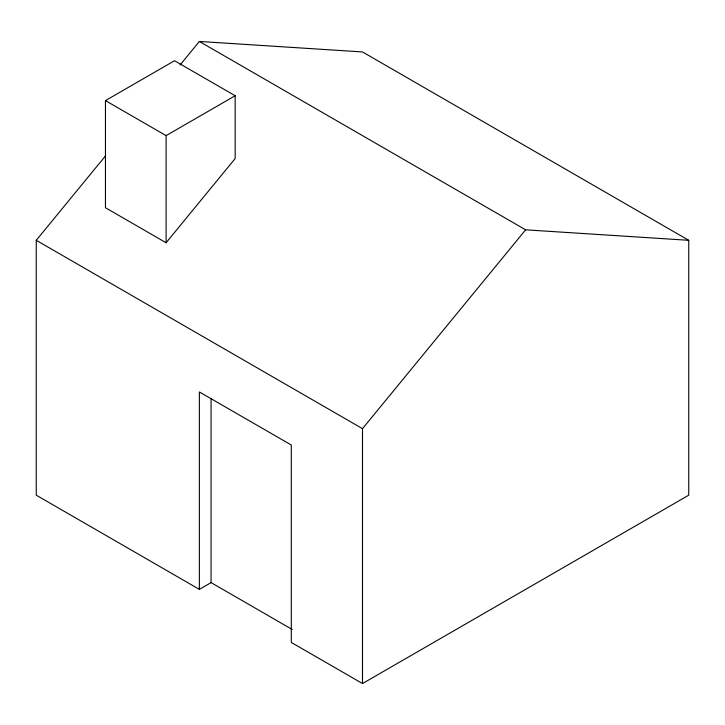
<?xml version="1.0" encoding="UTF-8"?>
<svg xmlns="http://www.w3.org/2000/svg" width="725" height="725" viewBox="0 0 725 725"><rect width="100%" height="100%" fill="white"/><g stroke="black" fill="none" stroke-linecap="round" stroke-linejoin="round"><path stroke-width="1.09" d="M292.229 629.472L211.066 582.619L199.375 589.371L36.25 495.184L36.25 240.31L105.651 155.703M180.054 65.005L199.375 41.452L362.5 51.946L688.75 240.31L688.75 495.184L362.5 683.548L291.296 642.441L291.296 445.023L199.375 391.953L199.375 589.371M166.097 242.748L235.172 158.539L235.172 95.736L174.526 60.728L105.451 100.603L105.451 207.731L166.097 242.748L166.097 135.62L235.172 95.736M362.5 683.548L362.5 428.665L525.625 229.816L688.75 240.31M199.375 41.452L525.625 229.816M105.451 100.603L166.097 135.62M36.25 240.31L362.5 428.665M211.066 398.741L211.066 582.619"/></g></svg>
